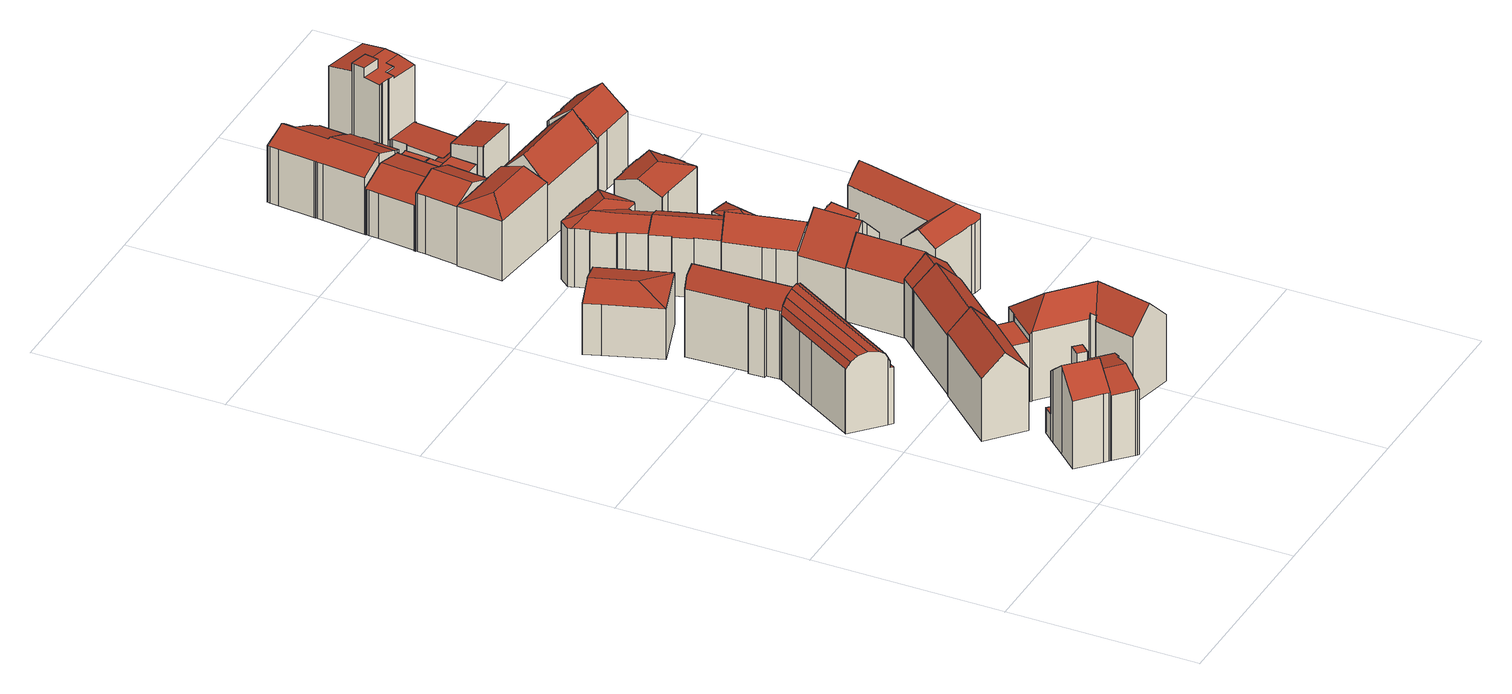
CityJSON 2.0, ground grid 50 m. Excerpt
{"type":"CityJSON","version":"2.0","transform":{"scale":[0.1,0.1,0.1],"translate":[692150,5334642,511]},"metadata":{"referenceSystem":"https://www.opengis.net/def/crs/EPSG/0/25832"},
"CityObjects":{
"building1":{"type":"Building","attributes":{"Gemeindeschluessel":"09162000","HoeheDach":"536.570","HoeheGrund":"512.125","Methode":"2000","NiedrigsteTraufeDesGebaeudes":"519.004","Geometrietyp2DReferenz":"3000","function":"31001_1000","roofType":"3100","measuredHeight":24.45,"storeysAboveGround":6},"geometry":[{"type":"MultiSurface","lod":"2","boundaries":[[[0,1,2,3]],[[3,2,4,5]],[[0,6,7,8,9,1]],[[10,11,12,13,14,15,16]],[[5,4,17,18]],[[19,20,10,16,21]],[[22,23,24,25]],[[26,27,28,15,14]],[[29,30,31,32]],[[0,3,5,18,27,26,33,34,35,20,19,36,22,25,37,29,32,6]],[[15,28,17,4,2,1,9,38,39,40,21,16]],[[41,42,24,23,43]],[[43,39,38,41]],[[11,35,34,12]],[[32,31,7,6]],[[19,21,40,36]],[[22,36,40,39,43,23]],[[10,20,35,11]],[[8,7,31,30,44,45,46]],[[41,38,46,45,42]],[[26,14,13,33]],[[18,17,28,27]],[[33,13,12,34]],[[37,44,30,29]],[[9,8,46,38]],[[37,25,24,42,45,44]]],"semantics":{"surfaces":[{"type":"WallSurface"},{"type":"RoofSurface"},{"type":"GroundSurface"}],"values":[0,0,0,1,0,0,0,0,0,2,1,1,0,0,0,0,0,0,1,0,0,0,0,0,0,0]}}]},
"building2":{"type":"Building","attributes":{"Gemeindeschluessel":"09162000","HoeheDach":"532.320","HoeheGrund":"512.073","Methode":"2000","NiedrigsteTraufeDesGebaeudes":"530.135","Geometrietyp2DReferenz":"3000","function":"31001_1000","roofType":"3100","measuredHeight":20.25,"storeysAboveGround":5},"geometry":[{"type":"MultiSurface","lod":"2","boundaries":[[[47,48,49,50,51,52,53,54,55]],[[56,50,49,57]],[[58,59,60,61,62,52,51,63,64,65,66]],[[27,54,53,18]],[[67,58,66,68]],[[0,60,59,6]],[[69,70,63,51]],[[69,51,50,56]],[[5,18,53,52,62]],[[57,49,48,71]],[[3,61,60,0]],[[26,55,54,27]],[[71,48,47,72]],[[58,67,6,59]],[[73,64,63,70]],[[72,47,55,26]],[[74,65,64,73]],[[68,66,65,74]],[[69,56,57,71,72,26,27,18,5,3,0,6,67,68,74,73,70]],[[5,62,61,3]]],"semantics":{"surfaces":[{"type":"RoofSurface"},{"type":"WallSurface"},{"type":"GroundSurface"}],"values":[0,1,0,1,1,1,1,1,1,1,1,1,1,1,1,1,1,1,2,1]}}]},
"building3":{"type":"Building","attributes":{"Gemeindeschluessel":"09162000","HoeheDach":"534.960","HoeheGrund":"512.015","Methode":"2000","NiedrigsteTraufeDesGebaeudes":"529.271","Geometrietyp2DReferenz":"3000","function":"31001_9998","roofType":"3100","measuredHeight":22.95,"storeysAboveGround":5},"geometry":[{"type":"MultiSurface","lod":"2","boundaries":[[[75,76,77,78]],[[79,80,81,82]],[[83,84,75,78,85]],[[86,77,76,87,88]],[[88,87,80,79]],[[86,88,79,82,83,85]],[[84,81,80,87,76,75]],[[85,78,77,86]],[[82,81,84,83]]],"semantics":{"surfaces":[{"type":"RoofSurface"},{"type":"WallSurface"},{"type":"GroundSurface"}],"values":[0,1,1,1,1,2,0,1,1]}}]},
"building4":{"type":"Building","attributes":{"Gemeindeschluessel":"09162000","HoeheDach":"533.227","HoeheGrund":"511.765","Methode":"1000","NiedrigsteTraufeDesGebaeudes":"527.480","Geometrietyp2DReferenz":"3000","function":"31001_1000","roofType":"3900","measuredHeight":21.46,"storeysAboveGround":6},"geometry":[{"type":"MultiSurface","lod":"2","boundaries":[[[89,90,91,92]],[[93,94,95,96]],[[97,98,99,100,101,102,103,104]],[[105,106,107,108,109,110]],[[110,109,111,112]],[[96,95,113,114]],[[115,116,108,107,99,98]],[[97,104,117,118,119]],[[92,91,120,121]],[[121,120,122,123,124,113,95,94,125]],[[126,125,94,93]],[[127,102,101,128]],[[99,107,106,100]],[[129,105,110,112,89,92,121,125,126]],[[130,123,122,131]],[[114,113,124,132]],[[116,133,134,111,109,108]],[[115,98,97,119]],[[131,122,120,91,90,134,133]],[[117,104,103,135]],[[135,103,102,127]],[[112,111,134,90,89]],[[129,128,101,100,106,105]],[[129,126,93,96,114,132,130,131,133,116,115,119,118,117,135,127,128]],[[132,124,123,130]]],"semantics":{"surfaces":[{"type":"RoofSurface"},{"type":"WallSurface"},{"type":"GroundSurface"}],"values":[0,1,0,0,0,1,1,1,0,0,1,1,1,1,1,1,1,1,1,1,1,0,1,2,1]}}]},
"building5":{"type":"Building","attributes":{"Gemeindeschluessel":"09162000","HoeheDach":"536.520","HoeheGrund":"511.663","Methode":"2000","NiedrigsteTraufeDesGebaeudes":"528.260","Geometrietyp2DReferenz":"3000","function":"31001_9998","roofType":"3200","measuredHeight":24.86,"storeysAboveGround":5},"geometry":[{"type":"MultiSurface","lod":"2","boundaries":[[[136,137,138,139,140,141,142,143,144,145,146,147,148,149,150,151]],[[149,152,153,150]],[[142,154,155,143]],[[156,157,153,152,158,159]],[[144,143,155,160,161,162]],[[148,158,152,149]],[[144,162,163,145]],[[137,164,165,138]],[[136,151,166,167,168]],[[169,170,171,157,156,172]],[[141,140,169,172,173]],[[166,153,157,167]],[[150,153,166,151]],[[146,145,163,174,175,176]],[[167,157,171,165,164,168]],[[136,168,164,137]],[[141,173,154,142]],[[155,154,173,172,156,159,176,175,160]],[[161,160,175,174]],[[161,174,163,162]],[[146,176,159,147]],[[147,159,158,148]],[[139,138,165,171,170]],[[139,170,169,140]]],"semantics":{"surfaces":[{"type":"GroundSurface"},{"type":"WallSurface"},{"type":"RoofSurface"}],"values":[0,1,1,2,1,1,1,1,1,2,1,2,1,1,2,1,1,2,1,2,1,1,1,1]}}]},
"building6":{"type":"Building","attributes":{"Gemeindeschluessel":"09162000","HoeheDach":"530.830","HoeheGrund":"511.526","Methode":"2000","NiedrigsteTraufeDesGebaeudes":"527.659","Geometrietyp2DReferenz":"3000","function":"31001_9998","roofType":"3100","measuredHeight":19.3,"storeysAboveGround":6},"geometry":[{"type":"MultiSurface","lod":"2","boundaries":[[[177,178,179,180]],[[181,182,183,184]],[[185,186,187,188]],[[189,183,182,190,179,178,191]],[[192,193,194,195,196]],[[197,190,182,181]],[[194,193,186,185]],[[198,199,200,201,202,203,204,196,195,194,185,188,177,180,197,181,184]],[[201,205,206,202]],[[180,179,190,197]],[[202,206,207,203]],[[199,208,209,200]],[[203,207,210,204]],[[211,212,213,214]],[[200,209,205,201]],[[204,210,192,196]],[[177,188,187,214,213,191,178]],[[199,198,215,212,211,208]],[[192,210,207,206,205,209,208,211,214,187,186,193]],[[198,184,183,189,215]],[[212,215,189,191,213]]],"semantics":{"surfaces":[{"type":"WallSurface"},{"type":"RoofSurface"},{"type":"GroundSurface"}],"values":[0,0,0,1,0,0,0,2,0,0,0,0,0,1,0,0,0,0,1,0,1]}}]},
"building7":{"type":"Building","attributes":{"Gemeindeschluessel":"09162000","HoeheDach":"534.059","HoeheGrund":"512.190","Methode":"1000","NiedrigsteTraufeDesGebaeudes":"528.574","Geometrietyp2DReferenz":"3000","function":"31001_9998","roofType":"3100","measuredHeight":21.87,"storeysAboveGround":5},"geometry":[{"type":"MultiSurface","lod":"2","boundaries":[[[216,217,218,219,220,221]],[[222,223,224,225,226,227,228]],[[228,227,226,229,230,231]],[[224,223,232,233,234,235,236,225]],[[218,217,216,237,231,230,229,236,235,234,233]],[[233,232,219,218]],[[237,216,221,222,228,231]],[[221,220,219,232,223,222]],[[226,225,236,229]]],"semantics":{"surfaces":[{"type":"WallSurface"},{"type":"RoofSurface"},{"type":"GroundSurface"}],"values":[0,1,0,0,2,0,0,1,0]}}]},
"building8":{"type":"Building","attributes":{"Gemeindeschluessel":"09162000","HoeheDach":"527.845","HoeheGrund":"511.608","Methode":"1000","NiedrigsteTraufeDesGebaeudes":"525.693","Geometrietyp2DReferenz":"3000","function":"31001_1000","roofType":"3200","measuredHeight":16.24,"storeysAboveGround":4},"geometry":[{"type":"MultiSurface","lod":"2","boundaries":[[[238,239,240,241]],[[242,243,240,239,244,245,246,247]],[[248,247,246,249]],[[250,251,242,247,252,253]],[[254,250,253,255]],[[256,243,242,251]],[[257,244,239,238]],[[256,258,241,240,243]],[[258,254,255,259,248,249,260,257,238,241]],[[251,250,254,258,256]],[[260,245,244,257]],[[249,246,245,260]],[[255,253,252,259]],[[259,252,247,248]]],"semantics":{"surfaces":[{"type":"WallSurface"},{"type":"RoofSurface"},{"type":"GroundSurface"}],"values":[0,1,0,1,0,1,0,0,2,0,0,0,0,0]}}]},
"building9":{"type":"Building","attributes":{"Gemeindeschluessel":"09162000","HoeheDach":"532.996","HoeheGrund":"512.090","Methode":"1000","NiedrigsteTraufeDesGebaeudes":"528.051","Geometrietyp2DReferenz":"3000","function":"31001_9998","roofType":"3100","measuredHeight":20.91},"geometry":[{"type":"MultiSurface","lod":"2","boundaries":[[[261,262,263,264,265,266]],[[267,265,264,268]],[[269,270,271,272]],[[273,274,275,262,261,266,270,269]],[[266,265,271,270]],[[276,275,274,273,269,272,267,268]],[[272,271,265,267]],[[275,276,268,264,263,262]]],"semantics":{"surfaces":[{"type":"RoofSurface"},{"type":"WallSurface"},{"type":"GroundSurface"}],"values":[0,1,1,1,0,2,1,1]}}]},
"building10":{"type":"Building","attributes":{"Gemeindeschluessel":"09162000","HoeheDach":"533.369","HoeheGrund":"511.850","Methode":"1000","NiedrigsteTraufeDesGebaeudes":"526.671","Geometrietyp2DReferenz":"3000","function":"31001_9998","roofType":"3100","measuredHeight":21.52,"storeysAboveGround":5},"geometry":[{"type":"MultiSurface","lod":"2","boundaries":[[[277,278,279,280]],[[281,282,283,284]],[[280,279,285,286]],[[278,277,287,288]],[[283,278,288,289]],[[290,291,292,281,284,293,287,277,280,286]],[[284,283,289,293]],[[286,285,294,290]],[[282,295,296,294,285,279,278,283]],[[292,291,290,294,296,295]],[[293,289,288,287]],[[292,295,282,281]]],"semantics":{"surfaces":[{"type":"WallSurface"},{"type":"RoofSurface"},{"type":"GroundSurface"}],"values":[0,0,0,0,1,2,0,0,1,0,0,0]}}]},
"building11":{"type":"Building","attributes":{"Gemeindeschluessel":"09162000","HoeheDach":"516.350","HoeheGrund":"511.081","Methode":"2000","NiedrigsteTraufeDesGebaeudes":"516.350","Geometrietyp2DReferenz":"3000","function":"31001_2000","roofType":"1000","measuredHeight":5.27,"storeysAboveGround":1},"geometry":[{"type":"MultiSurface","lod":"2","boundaries":[[[297,298,299,300]],[[299,298,301,302]],[[303,302,301,304]],[[303,304,297,300]],[[304,301,298,297]],[[300,299,302,303]]],"semantics":{"surfaces":[{"type":"WallSurface"},{"type":"RoofSurface"},{"type":"GroundSurface"}],"values":[0,1,0,2,0,0]}}]},
"building12":{"type":"Building","attributes":{"Gemeindeschluessel":"09162000","HoeheDach":"532.384","HoeheGrund":"511.440","Methode":"1000","NiedrigsteTraufeDesGebaeudes":"527.316","Geometrietyp2DReferenz":"3000","function":"31001_9998","roofType":"3100","measuredHeight":20.94,"storeysAboveGround":5},"geometry":[{"type":"MultiSurface","lod":"2","boundaries":[[[305,306,307,308]],[[309,310,311,305,308,312,313,314,315,316,317]],[[317,318,319,309]],[[309,319,320,310]],[[308,307,321,312]],[[316,322,318,317]],[[323,320,319,318,322,324,325,326]],[[314,325,324,315]],[[311,327,306,305]],[[310,320,327,311]],[[321,326,325,314,313,312]],[[307,306,327,320,323,326,321]],[[315,324,322,316]]],"semantics":{"surfaces":[{"type":"WallSurface"},{"type":"GroundSurface"},{"type":"RoofSurface"}],"values":[0,1,0,0,0,0,2,0,0,0,0,2,0]}}]},
"building13":{"type":"Building","attributes":{"Gemeindeschluessel":"09162000","HoeheDach":"529.950","HoeheGrund":"511.450","Methode":"2000","NiedrigsteTraufeDesGebaeudes":"527.505","Geometrietyp2DReferenz":"3000","function":"31001_9998","roofType":"3100","measuredHeight":18.5,"storeysAboveGround":4},"geometry":[{"type":"MultiSurface","lod":"2","boundaries":[[[312,328,313,329,314,330,331,332,333,334]],[[335,336,337,338,339,340]],[[341,342,343,344]],[[344,343,345,346]],[[331,330,336,335,340,347,348,349]],[[329,313,328,312,341,344,346,350,351,352,353,354,339,338,337,314]],[[312,334,342,341]],[[346,345,355,350]],[[337,336,330,314]],[[355,345,343,342,334,333,332,331,349,356]],[[348,347,340,339,354,353]],[[356,349,348,353,352,351]],[[350,355,356,351]]],"semantics":{"surfaces":[{"type":"WallSurface"},{"type":"RoofSurface"},{"type":"GroundSurface"}],"values":[0,0,0,0,1,2,0,0,0,1,0,0,0]}}]},
"building14":{"type":"Building","attributes":{"Gemeindeschluessel":"09162000","HoeheDach":"529.887","HoeheGrund":"511.590","Methode":"1000","NiedrigsteTraufeDesGebaeudes":"527.596","Geometrietyp2DReferenz":"3000","function":"31001_9998","roofType":"3200","measuredHeight":18.3,"storeysAboveGround":4},"geometry":[{"type":"MultiSurface","lod":"2","boundaries":[[[357,358,359,360]],[[361,362,363,364]],[[365,366,367,368,369,370]],[[371,372,373,374,375,376]],[[377,378,379,380]],[[381,367,366,382]],[[383,384,362,361]],[[381,382,385,377,380,386,387,357,360,388,389,383,361,364,390,391,392,393,394,395,396,397,398,375,374,373,399,400,401]],[[401,368,367,381]],[[402,403,404,405,406]],[[403,407,370,369,408,372,371,376,409,404]],[[387,386,380,379,410,411]],[[377,385,382,366,365,378]],[[412,413,359,358,411,410,403]],[[387,411,358,357]],[[392,414,415,393]],[[369,368,401,400,399,408]],[[395,406,405,396]],[[398,409,376,375]],[[415,414,416,417,363,362,384,418,413,412,403,402]],[[373,372,408,399]],[[394,393,415,402,406,395]],[[390,364,363,417,416,391]],[[389,418,384,383]],[[391,416,414,392]],[[410,379,378,365,370,407,403]],[[404,409,398,397,396,405]],[[389,388,360,359,413,418]]],"semantics":{"surfaces":[{"type":"WallSurface"},{"type":"RoofSurface"},{"type":"GroundSurface"}],"values":[0,0,1,0,0,0,0,2,0,1,1,0,0,1,0,0,0,0,0,1,0,0,0,0,0,1,0,0]}}]},
"building15":{"type":"Building","attributes":{"Gemeindeschluessel":"09162000","HoeheDach":"534.680","HoeheGrund":"511.493","Methode":"2000","NiedrigsteTraufeDesGebaeudes":"526.340","Geometrietyp2DReferenz":"3000","function":"31001_9998","roofType":"3100","measuredHeight":23.19,"storeysAboveGround":3},"geometry":[{"type":"MultiSurface","lod":"2","boundaries":[[[419,420,421,422]],[[423,424,425,426,427]],[[419,428,429,420]],[[430,431,432,433]],[[420,429,423,427,434,435]],[[424,423,429,428]],[[433,432,436,437]],[[426,438,439,436,432,431,434,427]],[[439,440,441,437,436]],[[438,442,443,440,439]],[[444,445,446,447]],[[426,425,448,442,438]],[[435,434,431,430,449,450,451,445,444]],[[452,443,442,448]],[[435,444,447,421,420]],[[422,421,447,446]],[[425,424,428,419,422,446,445,451,450,449,430,433,437,441,452,448]],[[441,440,443,452]]],"semantics":{"surfaces":[{"type":"WallSurface"},{"type":"RoofSurface"},{"type":"GroundSurface"}],"values":[0,0,0,0,1,0,0,1,0,1,0,0,0,0,1,0,2,0]}}]},
"building16":{"type":"Building","attributes":{"Gemeindeschluessel":"09162000","HoeheDach":"530.382","HoeheGrund":"511.620","Methode":"1000","NiedrigsteTraufeDesGebaeudes":"528.044","Geometrietyp2DReferenz":"3000","function":"31001_9998","roofType":"3200","measuredHeight":18.76,"storeysAboveGround":2},"geometry":[{"type":"MultiSurface","lod":"2","boundaries":[[[453,454,455,456,457,458]],[[454,453,459,460]],[[459,461,462,463,464,460]],[[465,466,467,462,461,459]],[[468,469,470,471]],[[465,458,457,470,469,466]],[[455,454,460,464,463,472,473,468,471,456]],[[453,458,465,459]],[[471,470,457,456]],[[467,466,469,468,473,472,463,462]]],"semantics":{"surfaces":[{"type":"WallSurface"},{"type":"RoofSurface"},{"type":"GroundSurface"}],"values":[0,0,0,1,0,1,2,1,0,0]}}]},
"building17":{"type":"Building","attributes":{"Gemeindeschluessel":"09162000","HoeheDach":"530.803","HoeheGrund":"511.880","Methode":"1000","NiedrigsteTraufeDesGebaeudes":"527.939","Geometrietyp2DReferenz":"3000","function":"31001_9998","roofType":"3100","measuredHeight":18.92,"storeysAboveGround":4},"geometry":[{"type":"MultiSurface","lod":"2","boundaries":[[[474,475,476,477,478,479,480,481,482,483,484,485,486]],[[483,487,488,484]],[[480,489,490,481]],[[475,491,492,476]],[[493,494,492,491,495,496,497,498]],[[479,478,493,498,489,480]],[[476,492,494,477]],[[474,495,491,475]],[[497,496,486,485,484,488]],[[477,494,493,478]],[[481,490,499,482]],[[482,499,487,483]],[[486,496,495,474]],[[498,497,488,487,499,490,489]]],"semantics":{"surfaces":[{"type":"GroundSurface"},{"type":"WallSurface"},{"type":"RoofSurface"}],"values":[0,1,1,1,2,1,1,1,1,1,1,1,1,2]}}]},
"building18":{"type":"Building","attributes":{"Gemeindeschluessel":"09162000","HoeheDach":"535.005","HoeheGrund":"511.550","Methode":"2000","NiedrigsteTraufeDesGebaeudes":"519.520","Geometrietyp2DReferenz":"3000","function":"31001_9998","roofType":"3100","measuredHeight":23.45,"storeysAboveGround":5},"geometry":[{"type":"MultiSurface","lod":"2","boundaries":[[[500,501,502,452,503,448]],[[504,505,506,425,507,424]],[[508,509,510,511]],[[512,513,514,515,516,517]],[[425,506,500,448]],[[518,519,520,521]],[[522,523,524,525,508,511,526,527,518,521,528,529,530,531,532,533,534,535,536,428,424,507,425,448,503,452,537,538,539,540,541,542]],[[543,517,516,544,428,536,535]],[[545,546,547,548,549,550,551,552,553,554,513]],[[428,544,504,424]],[[555,556,557,558,520,519,559,545,560,561,562,563]],[[511,510,564,526]],[[513,554,553,552,565,566,567,514]],[[518,527,526,564,559,519]],[[528,558,557,529]],[[525,568,509,508]],[[452,502,569,537]],[[565,552,551,539,538,537,569]],[[525,524,523,522,542,570,571,572,573,568]],[[563,562,574,543,535,534,533,532]],[[539,551,550,540]],[[531,530,529,557,556,555,563,532]],[[559,564,510,509,568,573,572,571,570,549,548,547,546,545]],[[521,520,558,528]],[[515,514,567,566,565,569,502,501,500,506,505,504,544,516]],[[549,570,542,541,540,550]],[[561,560,545,513,512,517,543,574,562]]],"semantics":{"surfaces":[{"type":"WallSurface"},{"type":"GroundSurface"},{"type":"RoofSurface"}],"values":[0,0,0,0,0,0,1,0,2,0,2,0,0,0,0,0,0,0,0,0,0,0,2,0,2,0,2]}}]},
"building19":{"type":"Building","attributes":{"Gemeindeschluessel":"09162000","HoeheDach":"527.538","HoeheGrund":"511.808","Methode":"2000","NiedrigsteTraufeDesGebaeudes":"524.200","Geometrietyp2DReferenz":"3000","function":"31001_9998","roofType":"3100","measuredHeight":15.73,"storeysAboveGround":3},"geometry":[{"type":"MultiSurface","lod":"2","boundaries":[[[575,576,577,578]],[[579,580,581,582,583]],[[584,585,586,587]],[[585,584,588,589]],[[590,591,592,593]],[[594,595,596,597]],[[598,599,595,594]],[[600,601,602,603]],[[604,605,589,588]],[[606,607,608,609]],[[610,611,612,613]],[[613,612,605,604]],[[593,592,614,615]],[[609,608,616,617]],[[618,619,620,621]],[[603,602,619,618]],[[590,597,596,622,591]],[[621,620,623,624]],[[578,577,611,610]],[[625,626,607,606]],[[624,623,626,625]],[[585,589,605,612,611,577,576,614,592,591,622,582,581,586]],[[615,614,576,575]],[[584,587,580,579,600,603,618,621,624,625,606,609,617,598,594,597,590,593,615,575,578,610,613,604,588]],[[579,583,601,600]],[[581,580,587,586]],[[617,616,599,598]],[[601,583,582,622,596,595,599,616,608,607,626,623,620,619,602]]],"semantics":{"surfaces":[{"type":"WallSurface"},{"type":"RoofSurface"},{"type":"GroundSurface"}],"values":[0,0,0,0,0,0,0,0,0,0,0,0,0,0,0,0,0,0,0,0,0,1,0,2,0,0,0,1]}}]},
"building20":{"type":"Building","attributes":{"Gemeindeschluessel":"09162000","HoeheDach":"513.730","HoeheGrund":"511.550","Methode":"2000","NiedrigsteTraufeDesGebaeudes":"513.730","Geometrietyp2DReferenz":"3000","function":"31001_2000","roofType":"1000","measuredHeight":2.18},"geometry":[{"type":"MultiSurface","lod":"2","boundaries":[[[627,628,629,630]],[[629,628,631,632]],[[633,634,635,636]],[[633,637,638,639,631,628,627,634]],[[633,636,640,637]],[[641,642,640,636,635,630,629,632]],[[635,634,627,630]],[[639,638,642,641,632,631]],[[637,640,642,638]]],"semantics":{"surfaces":[{"type":"WallSurface"},{"type":"GroundSurface"},{"type":"RoofSurface"}],"values":[0,0,0,1,0,2,0,0,0]}}]},
"building21":{"type":"Building","attributes":{"Gemeindeschluessel":"09162000","HoeheDach":"530.280","HoeheGrund":"511.733","Methode":"2000","NiedrigsteTraufeDesGebaeudes":"524.887","Geometrietyp2DReferenz":"3000","function":"31001_9998","roofType":"3100","measuredHeight":18.55,"storeysAboveGround":4},"geometry":[{"type":"MultiSurface","lod":"2","boundaries":[[[643,644,645,646]],[[647,648,649,650]],[[651,652,653,654]],[[655,656,657,658]],[[659,660,661,662]],[[663,664,665,666,667,668,669,670,671,672,673,651,654,674,675,676,677,678,659,662,679,643,646,680,681,647,650,682,657,656,683]],[[673,672,684,685,686]],[[664,687,688,665]],[[670,689,690,671]],[[682,691,658,657]],[[692,668,667,693]],[[654,653,694,674]],[[676,695,696,677]],[[692,693,697,688,687,698,699,685,684,690,689,700]],[[679,701,644,643]],[[668,692,700,669]],[[665,688,697,666]],[[675,702,695,676]],[[703,663,683,704]],[[671,690,684,672]],[[660,705,696,695,702,694,653,652,686,685,699,706,707,645,644,701,661]],[[660,659,678,705]],[[674,694,702,675]],[[706,699,698,708]],[[673,686,652,651]],[[664,663,703,708,698,687]],[[680,709,710,681]],[[650,649,691,682]],[[662,661,701,679]],[[677,696,705,678]],[[689,670,669,700]],[[666,697,693,667]],[[680,646,645,707,709]],[[656,655,704,683]],[[681,710,648,647]],[[706,708,703,704,655,658,691,649,648,710,709,707]]],"semantics":{"surfaces":[{"type":"WallSurface"},{"type":"GroundSurface"},{"type":"RoofSurface"}],"values":[0,0,0,0,0,1,0,0,0,0,0,0,0,2,0,0,0,0,0,0,2,0,0,0,0,0,0,0,0,0,0,0,0,0,0,2]}}]},
"building22":{"type":"Building","attributes":{"Gemeindeschluessel":"09162000","HoeheDach":"529.100","HoeheGrund":"511.520","Methode":"1000","NiedrigsteTraufeDesGebaeudes":"526.362","Geometrietyp2DReferenz":"3000","function":"31001_9998","roofType":"3200","measuredHeight":17.58,"storeysAboveGround":4},"geometry":[{"type":"MultiSurface","lod":"2","boundaries":[[[711,712,713,714]],[[715,716,717,718]],[[719,631,720,721,722,723]],[[724,725,726,727]],[[728,726,725,717,716,713,712,729]],[[730,731,732,733]],[[734,735,736,733,732,737]],[[718,717,725,724]],[[738,739,740,741]],[[738,727,726,739]],[[721,720,742,734,737,728,729,722]],[[722,729,712,711,743,723]],[[741,740,731,730]],[[714,713,716,715]],[[735,734,742,628]],[[738,741,730,733,736,735,628,631,719,723,743,711,714,715,718,724,727]],[[737,732,731,740,739,726,728]],[[628,742,720,631]]],"semantics":{"surfaces":[{"type":"WallSurface"},{"type":"RoofSurface"},{"type":"GroundSurface"}],"values":[0,0,0,0,1,0,0,0,0,0,1,0,0,0,0,2,1,0]}}]},
"building23":{"type":"Building","attributes":{"Gemeindeschluessel":"09162000","HoeheDach":"527.368","HoeheGrund":"511.780","Methode":"2000","NiedrigsteTraufeDesGebaeudes":"526.382","Geometrietyp2DReferenz":"3000","function":"51009_1610","roofType":"2100","measuredHeight":15.59},"geometry":[{"type":"MultiSurface","lod":"2","boundaries":[[[689,690,744,745,700]],[[700,746,747,689]],[[689,747,593,690]],[[593,747,746,748,615]],[[748,745,744,615]],[[615,744,690,593]],[[746,700,745,748]]],"semantics":{"surfaces":[{"type":"RoofSurface"},{"type":"WallSurface"},{"type":"GroundSurface"}],"values":[0,1,1,2,1,1,1]}}]},
"building24":{"type":"Building","attributes":{"Gemeindeschluessel":"09162000","HoeheDach":"533.569","HoeheGrund":"511.530","Methode":"1000","NiedrigsteTraufeDesGebaeudes":"526.654","Geometrietyp2DReferenz":"3000","function":"31001_9998","roofType":"3100","measuredHeight":22.04,"storeysAboveGround":5},"geometry":[{"type":"MultiSurface","lod":"2","boundaries":[[[749,750,751,752,753,754,755,756]],[[757,758,759,749,756,760]],[[758,761,762,759]],[[763,752,751,764]],[[765,754,753,766]],[[767,755,754,765]],[[768,762,761,769,770,771,767,765,766,763,764]],[[764,751,750,768]],[[769,761,758,757,760,770]],[[759,762,768,750,749]],[[766,753,752,763]],[[760,756,755,767,771,770]]],"semantics":{"surfaces":[{"type":"RoofSurface"},{"type":"WallSurface"},{"type":"GroundSurface"}],"values":[0,0,1,1,1,1,2,1,1,1,1,1]}}]},
"building25":{"type":"Building","attributes":{"Gemeindeschluessel":"09162000","HoeheDach":"515.030","HoeheGrund":"511.180","Methode":"1000","NiedrigsteTraufeDesGebaeudes":"513.043","Geometrietyp2DReferenz":"3000","function":"31001_2000","roofType":"3500","measuredHeight":3.85},"geometry":[{"type":"MultiSurface","lod":"2","boundaries":[[[772,773,774,775,776]],[[777,778,779,780,781,782]],[[776,775,783,784,785,786]],[[787,788,789,790]],[[774,783,775]],[[773,782,781,774]],[[772,791,792,777,782,773]],[[791,772,776,786]],[[774,781,780,789,788,784,783]],[[790,789,780,779]],[[785,784,788,787]],[[778,777,792,791,786,785,787,790,779]]],"semantics":{"surfaces":[{"type":"RoofSurface"},{"type":"WallSurface"},{"type":"GroundSurface"}],"values":[0,1,1,1,0,0,1,1,0,1,1,2]}}]},
"building26":{"type":"Building","attributes":{"Gemeindeschluessel":"09162000","HoeheDach":"518.907","HoeheGrund":"511.671","Methode":"2000","NiedrigsteTraufeDesGebaeudes":"515.970","Geometrietyp2DReferenz":"3000","function":"31001_9998","roofType":"1000","measuredHeight":7.24,"storeysAboveGround":2},"geometry":[{"type":"MultiSurface","lod":"2","boundaries":[[[793,794,795,796]],[[797,798,794,793]],[[799,800,801,802]],[[803,804,805,806]],[[807,808,809,810]],[[802,811,812,813,809,808,814,815,805,804,816,817,818,819,820,799]],[[821,822,823,824]],[[825,819,818,826]],[[827,828,829,830,831]],[[832,813,812,833]],[[826,818,817,834]],[[835,827,831,800,799,820]],[[835,820,819,825]],[[797,793,796,836,821,824,837,828,827,835,825,826,834,838,803,806,839,840,807,810,832,833,841]],[[824,823,842,837]],[[839,815,814,840]],[[810,809,813,832]],[[833,812,811,841]],[[796,795,843,836]],[[797,841,811,802,801,844,845,798]],[[837,842,829,828]],[[806,805,815,839]],[[836,843,822,821]],[[840,814,808,807]],[[822,843,795,794,798,845,846,830,829,842,823]],[[844,801,800,831,847]],[[838,816,804,803]],[[846,847,831,830]],[[834,817,816,838]],[[845,844,847,846]]],"semantics":{"surfaces":[{"type":"WallSurface"},{"type":"RoofSurface"},{"type":"GroundSurface"}],"values":[0,0,0,0,0,1,0,0,0,0,0,0,0,2,0,0,0,0,0,0,0,0,0,0,1,1,0,0,0,0]}}]},
"building27":{"type":"Building","attributes":{"Gemeindeschluessel":"09162000","HoeheDach":"516.323","HoeheGrund":"511.669","Methode":"2000","NiedrigsteTraufeDesGebaeudes":"516.323","Geometrietyp2DReferenz":"3000","function":"31001_1000","roofType":"1000","measuredHeight":4.65,"storeysAboveGround":2},"geometry":[{"type":"MultiSurface","lod":"2","boundaries":[[[848,849,850,851]],[[839,852,853,806]],[[806,853,854,803]],[[803,854,855,838]],[[856,857,858,859]],[[860,861,862,863]],[[838,855,864,834]],[[864,855,854,853,852,858,857,850,849,865,862,861,866]],[[834,864,866,867]],[[867,860,863,868,848,851,856,859,839,806,803,838,834]],[[868,865,849,848]],[[851,850,857,856]],[[859,858,852,839]],[[863,862,865,868]],[[867,866,861,860]]],"semantics":{"surfaces":[{"type":"WallSurface"},{"type":"RoofSurface"},{"type":"GroundSurface"}],"values":[0,0,0,0,0,0,0,1,0,2,0,0,0,0,0]}}]},
"building28":{"type":"Building","attributes":{"Gemeindeschluessel":"09162000","HoeheDach":"514.740","HoeheGrund":"511.750","Methode":"2000","NiedrigsteTraufeDesGebaeudes":"514.740","Geometrietyp2DReferenz":"3000","function":"31001_2000","roofType":"1000","measuredHeight":2.99},"geometry":[{"type":"MultiSurface","lod":"2","boundaries":[[[869,870,871,872]],[[873,874,875,876]],[[877,878,879,880]],[[880,879,881,882]],[[883,875,874,884,885,886,887,888,889,890,869,872,877,880,882]],[[872,871,878,877]],[[890,891,870,869]],[[874,873,892,884]],[[882,881,893,883]],[[876,893,881,879,878,871,870,891,894,895,896,897,898,892,873]],[[886,897,896,887]],[[876,875,883,893]],[[884,892,898,885]],[[889,894,891,890]],[[888,895,894,889]],[[887,896,895,888]],[[885,898,897,886]]],"semantics":{"surfaces":[{"type":"WallSurface"},{"type":"GroundSurface"},{"type":"RoofSurface"}],"values":[0,0,0,0,1,0,0,0,0,2,0,0,0,0,0,0,0]}}]},
"building29":{"type":"Building","attributes":{"Gemeindeschluessel":"09162000","HoeheDach":"524.444","HoeheGrund":"511.530","Methode":"1000","NiedrigsteTraufeDesGebaeudes":"522.272","Geometrietyp2DReferenz":"3000","function":"31001_9998","roofType":"2100","measuredHeight":12.91,"storeysAboveGround":2},"geometry":[{"type":"MultiSurface","lod":"2","boundaries":[[[899,900,901,902]],[[899,902,903,904,905,906,907,908,909]],[[901,900,910,911,912,913,914,915,916]],[[909,910,900,899]],[[912,911,908,907,906,913]],[[902,901,916,903]],[[915,914,913,906,905,904]],[[908,911,910,909]],[[903,916,915,904]]],"semantics":{"surfaces":[{"type":"WallSurface"},{"type":"GroundSurface"},{"type":"RoofSurface"}],"values":[0,1,2,0,0,0,0,0,0]}}]},
"building30":{"type":"Building","attributes":{"Gemeindeschluessel":"09162000","HoeheDach":"514.750","HoeheGrund":"511.950","Methode":"2000","NiedrigsteTraufeDesGebaeudes":"514.750","Geometrietyp2DReferenz":"3000","function":"51009_1610","roofType":"1000","measuredHeight":2.8},"geometry":[{"type":"MultiSurface","lod":"2","boundaries":[[[917,918,919,920,921,922]],[[923,924,925,926,927,928]],[[920,925,924,921]],[[921,924,923,922]],[[918,927,926,919]],[[922,923,928,917]],[[917,928,927,918]],[[919,926,925,920]]],"semantics":{"surfaces":[{"type":"GroundSurface"},{"type":"RoofSurface"},{"type":"WallSurface"}],"values":[0,1,2,2,2,2,2,2]}}]},
"building31":{"type":"Building","attributes":{"Gemeindeschluessel":"09162000","HoeheDach":"516.592","HoeheGrund":"512.040","Methode":"1000","NiedrigsteTraufeDesGebaeudes":"515.331","Geometrietyp2DReferenz":"3000","function":"31001_9998","roofType":"2100","measuredHeight":4.55,"storeysAboveGround":1},"geometry":[{"type":"MultiSurface","lod":"2","boundaries":[[[929,930,931,932,933,934,935,936]],[[930,929,937,938,939,931]],[[932,940,941,933]],[[936,942,937,929]],[[935,943,942,936]],[[933,941,944,934]],[[934,944,943,935]],[[939,940,932,931]],[[938,937,942,943,944,941,940,939]]],"semantics":{"surfaces":[{"type":"GroundSurface"},{"type":"WallSurface"},{"type":"RoofSurface"}],"values":[0,1,1,1,1,1,1,1,2]}}]},
"building32":{"type":"Building","attributes":{"Gemeindeschluessel":"09162000","HoeheDach":"533.563","HoeheGrund":"511.460","Methode":"1000","NiedrigsteTraufeDesGebaeudes":"527.906","Geometrietyp2DReferenz":"3000","function":"31001_1000","roofType":"3100","measuredHeight":22.1,"storeysAboveGround":6},"geometry":[{"type":"MultiSurface","lod":"2","boundaries":[[[945,946,947,948]],[[762,759,750,768]],[[949,950,951,952,946,945]],[[953,954,955,956]],[[957,951,950,958,959,960,961]],[[962,963,964,965]],[[966,967,968,969]],[[764,970,971,972]],[[965,964,954,953]],[[972,971,973,974]],[[974,973,963,962]],[[750,975,970,764,976,768]],[[959,958,950,949,945,948,761,762,768,976,764,972,974,962,965,953,956,966,969]],[[956,955,967,966]],[[761,977,759,762]],[[961,960,968,967,955,954,964,963,973,971,970,975]],[[948,947,977,761]],[[947,946,952,951,957,961,975,750,759,977]],[[969,968,960,959]]],"semantics":{"surfaces":[{"type":"WallSurface"},{"type":"GroundSurface"},{"type":"RoofSurface"}],"values":[0,0,0,0,0,0,0,0,0,0,0,0,1,0,0,2,0,2,0]}}]},
"building33":{"type":"Building","attributes":{"Gemeindeschluessel":"09162000","HoeheDach":"535.064","HoeheGrund":"511.943","Methode":"2000","NiedrigsteTraufeDesGebaeudes":"515.591","Geometrietyp2DReferenz":"3000","function":"31001_9998","roofType":"1000","measuredHeight":23.12,"storeysAboveGround":5},"geometry":[{"type":"MultiSurface","lod":"2","boundaries":[[[978,979,980,981]],[[982,979,978]],[[983,984,985,982,978,981]],[[986,987,988,989]],[[990,991,992,993,994,995]],[[996,997,992,991]],[[998,999,987,986]],[[1000,1001,1002,1003,1004,1005,1006]],[[1007,1008,1009,1010]],[[1011,1012,997,996]],[[1013,1001,1000,1014]],[[1002,1015,1016,1003]],[[1017,1018,1019,1020]],[[990,995,1021,1022]],[[990,1022,1007,1010,1023,1024,1017,1020,1013,1014,1025,1026,1027,998,986,989,1028,1029,1030,1011,996,991]],[[1017,1024,1031,1032,1033,1018]],[[1034,1009,1008,1021,995,994,1035,980,979,982,985,1004,1003,1036,1032,1031]],[[1013,1020,1019,1015,1002,1001]],[[983,1035,994,993,1037,984]],[[993,992,997,1012,1038,1039,1040,988,987,999,1037]],[[1000,1006,1026,1025,1014]],[[1036,1041,1033,1032]],[[1030,1038,1012,1011]],[[1003,1016,1041,1036]],[[1023,1034,1031,1024]],[[1028,1040,1039,1029]],[[1027,1005,1004,985,984,1037,999,998]],[[1041,1016,1015,1019,1018,1033]],[[1010,1009,1034,1023]],[[981,980,1035,983]],[[1026,1006,1005,1027]],[[1029,1039,1038,1030]],[[989,988,1040,1028]],[[1022,1021,1008,1007]]],"semantics":{"surfaces":[{"type":"WallSurface"},{"type":"RoofSurface"},{"type":"GroundSurface"}],"values":[0,0,1,0,0,0,0,1,0,0,0,0,0,0,2,0,1,0,0,1,0,0,0,0,0,0,0,1,0,0,0,0,0,0]}}]}
},
"vertices":[
[249,149,11],[249,149,201],[240,139,212],[240,139,11],[242,136,213],[242,136,11],[271,172,11],[271,172,233],[251,150,233],[251,150,199],[140,162,255],[95,112,198],[151,61,200],[162,51,200],[164,50,200],[208,98,256],[141,163,256],[218,109,243],[218,109,11],[173,200,11],[140,162,11],[173,200,215],[206,235,11],[206,235,80],[242,200,80],[242,200,11],[164,50,11],[209,100,11],[209,100,254],[254,192,11],[254,192,233],[272,174,233],[272,174,11],[162,51,11],[151,61,11],[95,112,11],[185,212,11],[252,190,11],[232,169,199],[186,213,199],[185,212,200],[232,169,80],[251,191,80],[186,213,80],[252,190,233],[251,191,233],[232,169,233],
[166,47,192],[210,7,192],[214,3,192],[217,1,192],[271,61,213],[218,110,213],[218,109,213],[209,100,210],[164,50,192],[217,1,11],[214,3,11],[311,133,192],[271,172,191],[249,149,200],[240,139,204],[242,136,204],[287,78,207],[307,101,199],[311,99,199],[328,117,192],[311,133,11],[328,117,11],[271,61,11],[287,78,11],[210,7,11],[166,47,11],[307,101,11],[311,99,11],
[153,314,240],[293,470,240],[249,508,183],[109,353,183],[274,360,10],[274,360,183],[198,276,183],[198,276,10],[197,275,10],[197,275,183],[109,353,10],[249,508,10],[338,431,183],[338,431,10],
[43,613,222],[205,887,222],[175,886,218],[24,630,218],[6,655,8],[6,655,186],[76,773,187],[76,773,8],[279,888,165],[281,891,165],[270,891,165],[84,576,165],[91,570,165],[174,711,165],[193,744,165],[202,758,165],[79,580,196],[84,576,184],[270,891,184],[263,890,195],[257,890,206],[75,583,206],[236,889,218],[62,595,218],[102,816,187],[102,816,8],[281,891,8],[263,890,8],[202,758,8],[258,852,8],[279,888,8],[155,885,206],[11,642,206],[150,884,198],[143,884,188],[141,880,188],[3,650,186],[3,650,8],[174,711,8],[91,570,8],[79,580,8],[143,884,8],[150,884,8],[141,880,8],[215,888,8],[215,888,221],[193,744,8],
[405,107,7],[427,214,7],[438,217,7],[434,231,7],[423,228,7],[315,325,7],[314,324,7],[312,326,7],[274,360,7],[338,431,7],[375,397,7],[397,422,7],[399,421,7],[500,330,7],[568,269,7],[527,81,7],[500,330,191],[568,269,191],[314,324,196],[312,326,193],[399,330,255],[497,242,255],[399,421,191],[397,422,191],[311,327,191],[311,327,173],[274,360,173],[338,431,173],[427,214,193],[438,217,203],[527,81,191],[465,94,255],[405,107,193],[423,228,198],[434,231,207],[438,219,202],[316,323,198],[315,325,196],[374,398,173],[374,398,191],[375,397,191],
[267,1162,5],[267,1162,167],[268,1159,167],[268,1159,5],[282,891,5],[282,891,167],[281,891,168],[281,891,5],[186,1147,5],[186,1147,196],[201,1150,196],[201,1150,5],[271,891,181],[269,1127,167],[257,1160,181],[145,966,193],[137,1128,193],[137,1128,5],[137,1122,5],[145,966,5],[269,1127,5],[263,890,5],[215,888,5],[150,884,5],[149,891,5],[147,924,5],[140,924,5],[137,965,5],[149,891,193],[147,924,193],[140,924,192],[215,888,197],[150,884,193],[137,965,192],[247,889,198],[259,890,184],[245,1158,184],[233,1156,198],[263,890,183],
[338,431,12],[448,554,12],[470,578,12],[470,578,176],[448,554,176],[338,431,176],[293,470,231],[435,627,231],[404,654,192],[391,666,176],[383,658,176],[361,633,176],[249,508,176],[383,658,12],[361,633,12],[249,508,12],[478,588,176],[478,588,12],[435,627,12],[404,654,12],[391,666,12],[293,470,12],
[248,1210,6],[248,1210,148],[249,1208,148],[249,1208,6],[154,1256,168],[248,1208,148],[250,1211,147],[189,1390,147],[187,1389,148],[116,1368,168],[116,1368,6],[187,1389,6],[57,1304,147],[105,1162,147],[110,1366,167],[42,1345,147],[57,1304,6],[42,1345,6],[106,1161,147],[250,1211,6],[106,1161,6],[110,1366,6],[189,1390,6],
[437,625,217],[478,588,171],[486,597,171],[529,645,171],[477,674,220],[435,627,220],[477,674,11],[529,645,11],[391,666,11],[391,666,171],[425,704,171],[425,704,11],[435,627,11],[437,625,11],[478,588,11],[486,597,11],
[481,854,8],[481,854,224],[513,854,183],[513,854,8],[529,645,8],[529,645,157],[477,674,224],[477,674,8],[534,853,157],[534,853,8],[428,856,8],[428,856,157],[425,704,157],[532,763,8],[531,719,8],[530,674,8],[425,704,8],[532,763,157],[530,674,157],[531,719,157],
[623,451,1],[623,451,54],[613,412,54],[613,412,1],[570,465,54],[560,426,54],[560,426,1],[570,465,1],
[420,1031,4],[420,1031,163],[413,1062,163],[413,1062,4],[516,980,4],[485,981,4],[431,982,4],[391,1157,4],[441,1173,4],[491,1188,4],[520,1060,4],[527,1029,4],[538,979,4],[538,979,163],[516,980,184],[485,981,214],[391,1157,163],[527,1029,163],[467,1059,214],[520,1060,163],[491,1188,163],[441,1173,214],[431,982,164],
[401,1160,4],[442,1173,4],[491,1188,167],[442,1173,189],[441,1173,189],[401,1160,171],[391,1157,166],[463,1281,166],[490,1191,167],[490,1191,4],[463,1281,4],[443,1349,4],[443,1349,165],[373,1219,4],[373,1219,167],[371,1218,166],[371,1218,4],[355,1267,166],[355,1267,4],[442,1348,166],[431,1346,170],[390,1334,189],[358,1268,4],[340,1320,4],[390,1334,4],[431,1346,4],[442,1348,4],[358,1268,167],[340,1320,167],
[411,1398,6],[411,1398,170],[431,1346,169],[431,1346,6],[317,1388,6],[317,1388,168],[313,1387,166],[313,1387,6],[448,1408,168],[448,1409,168],[452,1413,166],[462,1506,166],[460,1506,167],[403,1462,189],[384,1518,166],[416,1514,166],[416,1514,6],[384,1518,6],[342,1523,6],[342,1523,166],[444,1405,6],[444,1405,166],[420,1408,166],[420,1408,6],[452,1413,6],[448,1409,6],[323,1369,6],[323,1369,168],[448,1408,6],[419,1407,6],[415,1402,6],[386,1333,6],[340,1320,6],[302,1421,6],[294,1448,6],[298,1449,6],[288,1483,6],[286,1491,6],[284,1499,6],[305,1526,6],[308,1525,6],[342,1521,6],[416,1512,6],[460,1506,6],[462,1506,6],[286,1491,168],[343,1470,189],[308,1525,167],[305,1526,166],[284,1499,166],[402,1463,189],[416,1512,167],[342,1521,167],[419,1407,166],[415,1402,169],[360,1414,189],[386,1333,189],[298,1449,168],[288,1483,168],[294,1448,166],[302,1421,166],[340,1320,169],
[513,854,5],[513,854,237],[481,854,205],[481,854,5],[598,852,154],[598,852,5],[601,930,5],[601,930,154],[601,930,153],[534,853,5],[534,853,217],[583,978,5],[583,978,197],[583,979,198],[583,979,5],[557,979,197],[516,980,237],[601,978,198],[601,978,5],[649,929,154],[605,978,198],[652,977,154],[652,977,5],[650,929,154],[652,976,154],[431,982,153],[431,982,5],[428,856,5],[428,856,153],[650,929,5],[538,979,5],[516,980,5],[485,981,5],[652,976,5],
[431,1623,171],[431,1623,6],[438,1686,6],[445,1748,6],[445,1748,171],[438,1686,194],[238,1645,171],[238,1645,6],[246,1725,171],[250,1767,170],[250,1767,6],[246,1725,6],[307,1700,194],[255,1766,172],[251,1767,171],[388,1753,6],[388,1753,172],[388,1755,171],[388,1755,6],[251,1767,6],[255,1766,6],
[398,1860,9],[396,1837,9],[391,1786,9],[388,1755,9],[388,1753,9],[319,1760,9],[250,1767,9],[259,1851,9],[261,1873,9],[261,1878,9],[329,1871,9],[330,1871,9],[398,1863,9],[261,1878,169],[329,1871,198],[250,1767,169],[259,1851,170],[396,1837,170],[391,1786,169],[388,1753,169],[388,1755,169],[398,1860,170],[398,1863,170],[330,1871,198],[319,1760,198],[261,1873,169],
[650,929,85],[650,930,85],[652,976,85],[650,930,5],[598,852,85],[599,864,85],[601,930,85],[599,864,5],[714,677,5],[714,677,199],[711,665,199],[711,665,5],[595,750,199],[630,741,199],[630,741,85],[595,750,85],[532,764,85],[532,764,199],[689,636,5],[689,636,199],[670,640,199],[670,640,5],[768,912,5],[749,829,5],[723,719,5],[713,678,5],[707,647,5],[698,641,5],[658,643,5],[658,644,5],[610,655,5],[593,659,5],[530,674,5],[531,718,5],[531,719,5],[532,763,5],[532,764,5],[667,975,5],[684,974,5],[691,974,5],[712,972,5],[733,968,5],[779,957,5],[532,763,200],[534,853,85],[667,686,240],[677,730,240],[703,839,240],[721,919,240],[733,968,240],[712,972,222],[691,974,204],[684,974,199],[673,926,199],[655,850,199],[593,659,200],[610,655,200],[658,644,200],[658,643,199],[698,641,206],[619,698,240],[594,704,240],[531,718,240],[530,674,200],[707,647,199],[684,974,85],[673,926,85],[655,850,85],[713,678,200],[667,975,85],[779,957,200],[768,912,200],[749,829,200],[723,719,200],[531,719,240],
[421,2002,8],[421,2002,150],[421,2000,150],[421,2000,8],[329,1871,8],[398,1863,8],[398,1863,152],[334,1870,165],[329,1871,163],[407,1859,8],[407,1859,149],[398,1860,152],[398,1860,8],[408,1862,8],[408,1862,149],[408,2003,8],[408,2003,152],[408,2005,152],[408,2005,8],[275,2016,8],[275,2016,133],[340,2010,162],[340,2010,8],[275,2015,8],[275,2015,133],[261,1878,8],[261,1878,133],[260,1878,132],[260,1878,8],[408,1864,8],[408,1864,149],[275,2011,8],[275,2011,133],[273,2011,132],[273,2011,8],[420,1994,8],[420,1994,150],[418,1970,150],[418,1970,8],[422,2003,149],[422,2003,8],[274,2015,132],[274,2015,8],[261,1882,8],[261,1882,132],[263,1882,133],[263,1882,8],[348,2009,165],[272,1979,133],[272,1979,8],[274,2005,8],[274,2005,133],
[535,1335,5],[539,1364,5],[539,1364,27],[535,1335,27],[514,1366,5],[514,1366,27],[568,1308,5],[571,1331,5],[571,1331,27],[568,1308,27],[526,1312,5],[520,1337,5],[518,1348,5],[526,1312,27],[518,1348,27],[520,1337,27],
[299,2277,7],[299,2277,163],[351,2271,186],[351,2271,7],[373,2264,7],[373,2264,183],[371,2240,183],[371,2240,7],[275,2016,7],[275,2016,163],[286,2128,163],[286,2128,7],[461,2221,139],[461,2221,7],[443,2223,7],[443,2223,148],[287,2153,7],[287,2153,163],[296,2246,163],[296,2246,7],[419,2137,7],[419,2134,7],[419,2133,7],[438,2131,7],[435,2099,7],[438,2099,7],[434,2056,7],[412,2058,7],[408,2005,7],[408,2003,7],[340,2010,7],[287,2142,7],[287,2147,7],[288,2147,7],[288,2149,7],[287,2149,7],[298,2271,7],[363,2270,7],[373,2269,7],[435,2233,7],[451,2134,7],[408,2003,163],[342,2010,193],[340,2010,192],[419,2134,164],[419,2133,164],[412,2058,164],[408,2005,163],[435,2233,152],[438,2099,154],[435,2099,155],[287,2142,163],[288,2147,163],[288,2149,163],[438,2131,155],[419,2136,164],[354,2143,193],[434,2056,154],[298,2271,163],[287,2147,163],[419,2137,155],[451,2134,140],[287,2149,163],[348,2144,190],[360,2270,190],[419,2136,155],[363,2270,188],[373,2269,183],
[528,1498,5],[528,1498,155],[569,1493,155],[569,1493,5],[570,1496,5],[570,1496,154],[630,1489,154],[630,1489,5],[514,1367,5],[514,1366,154],[514,1367,154],[513,1368,154],[513,1368,5],[629,1486,5],[629,1486,155],[677,1480,155],[677,1480,5],[606,1424,181],[521,1434,181],[670,1386,5],[670,1386,154],[666,1386,155],[666,1386,5],[662,1350,154],[662,1350,5],[663,1353,5],[663,1353,155],[672,1442,5],[672,1442,155],[676,1441,154],[676,1441,5],[539,1364,154],[521,1434,5],
[422,2003,157],[429,2003,154],[434,2056,8],[412,2058,8],[429,2003,8],
[656,1666,226],[656,1666,225],[664,1731,158],[652,1732,158],[452,1751,158],[445,1752,158],[445,1748,162],[438,1687,226],[591,1606,157],[649,1600,157],[655,1658,217],[431,1623,159],[649,1600,5],[655,1658,5],[652,1732,5],[664,1731,5],[445,1752,5],[452,1751,5],[445,1748,5],[656,1666,5],[591,1606,5],[431,1623,5],[438,1687,5],
[712,1189,20],[712,1190,21],[702,1258,40],[662,1201,21],[662,1201,20],[713,1193,2],[741,1314,2],[742,1314,2],[742,1314,21],[741,1314,21],[713,1193,21],[691,1326,21],[691,1326,20],[691,1326,2],[662,1201,2],[732,1316,2],[732,1316,21],[732,1315,21],[732,1315,2],[712,1189,2],[712,1190,2],
[550,1845,7],[550,1845,50],[555,1845,50],[555,1845,7],[552,1861,7],[552,1861,50],[494,1938,50],[494,1938,79],[558,1931,79],[558,1931,50],[558,1991,7],[558,1991,50],[560,1991,50],[560,1991,7],[568,1981,7],[568,1981,50],[566,1981,50],[566,1981,7],[559,1932,50],[560,1932,50],[562,1932,50],[569,1989,50],[565,1990,50],[557,1992,50],[500,1998,50],[499,1995,50],[501,1994,50],[494,1939,50],[473,1852,7],[473,1852,50],[472,1852,50],[472,1852,7],[501,1994,7],[499,1995,7],[492,1923,7],[480,1925,7],[480,1925,50],[492,1923,50],[492,1923,79],[562,1932,7],[560,1932,7],[500,1998,7],[494,1939,7],[554,1843,7],[472,1856,7],[557,1992,7],[565,1990,7],[569,1989,7],[559,1932,7],[472,1856,50],[554,1843,50],[552,1862,79],[552,1862,50],[486,1868,50],[486,1868,79],
[551,2055,7],[551,2055,53],[563,2054,53],[563,2054,7],[565,1990,53],[560,1991,53],[558,1991,53],[557,1992,53],[570,2054,7],[570,2054,53],[568,2041,53],[568,2041,7],[486,2038,7],[486,2038,53],[509,2036,53],[509,2036,7],[500,1998,53],[510,2058,53],[483,2000,53],[483,2000,7],[510,2058,7],
[561,2089,8],[561,2089,37],[544,2091,37],[544,2091,8],[569,2121,37],[569,2121,8],[502,2128,8],[502,2128,37],[532,2091,8],[532,2091,37],[532,2090,37],[532,2090,8],[499,2093,37],[499,2093,8],[502,2123,8],[570,2119,8],[578,2118,8],[580,2118,8],[578,2086,8],[576,2086,8],[574,2086,8],[574,2089,8],[574,2089,37],[570,2119,37],[502,2123,37],[574,2086,37],[576,2086,37],[578,2086,37],[580,2118,37],[578,2118,37],
[662,1833,5],[662,1833,134],[555,1845,134],[555,1845,5],[550,1845,5],[552,1861,5],[556,1901,5],[559,1932,5],[560,1932,5],[562,1932,5],[672,1920,5],[672,1920,113],[562,1932,113],[560,1932,113],[559,1932,113],[556,1901,120],[552,1861,130],[550,1845,134],
[532,2090,9],[532,2091,9],[544,2091,9],[561,2089,9],[574,2089,9],[574,2086,9],[574,2086,38],[574,2089,38],[561,2089,38],[544,2091,38],[532,2091,38],[532,2090,38],
[672,1920,10],[590,1928,10],[562,1932,10],[566,1981,10],[568,1981,10],[590,1979,10],[588,1964,10],[675,1953,10],[672,1920,55],[590,1928,56],[562,1932,56],[566,1981,43],[568,1981,43],[675,1953,47],[588,1964,47],[590,1979,43],
[689,1595,5],[689,1595,169],[655,1599,169],[655,1599,5],[779,1585,5],[780,1585,5],[780,1585,170],[779,1585,170],[721,1720,5],[721,1720,177],[722,1729,169],[722,1729,5],[783,1619,198],[783,1619,5],[787,1653,5],[787,1653,225],[787,1653,226],[706,1730,5],[706,1730,170],[705,1722,177],[705,1722,5],[735,1727,5],[735,1727,170],[793,1720,169],[793,1720,5],[664,1731,173],[664,1735,169],[664,1735,5],[701,1731,169],[701,1731,5],[656,1668,226],[656,1668,5],[649,1600,169],
[653,2124,211],[653,2124,215],[625,2131,215],[625,2131,211],[660,2147,215],[618,2107,208],[691,2088,208],[703,2136,215],[689,2086,9],[689,2086,50],[675,1953,51],[675,1953,9],[604,2112,9],[602,2107,9],[602,2107,46],[603,2111,46],[603,2111,215],[604,2112,215],[607,2106,9],[607,2106,46],[691,2085,9],[691,2085,51],[613,2269,201],[610,2270,201],[595,2204,215],[642,2192,215],[713,2175,215],[728,2239,201],[729,2240,201],[580,2118,9],[580,2118,215],[578,2118,215],[578,2118,9],[603,2065,9],[603,2065,46],[610,2270,9],[613,2269,9],[595,2204,237],[642,2192,237],[593,2197,9],[593,2197,237],[594,2202,237],[594,2202,9],[602,2113,215],[602,2113,9],[570,2119,9],[569,2121,9],[640,2262,9],[729,2240,9],[728,2239,9],[588,1964,9],[590,1979,9],[601,2065,9],[569,2121,215],[583,2166,215],[583,2166,241],[570,2119,215],[618,2107,215],[631,2154,215],[691,2088,51],[601,2065,46],[590,1979,46],[588,1964,46],[631,2154,241]
]}
